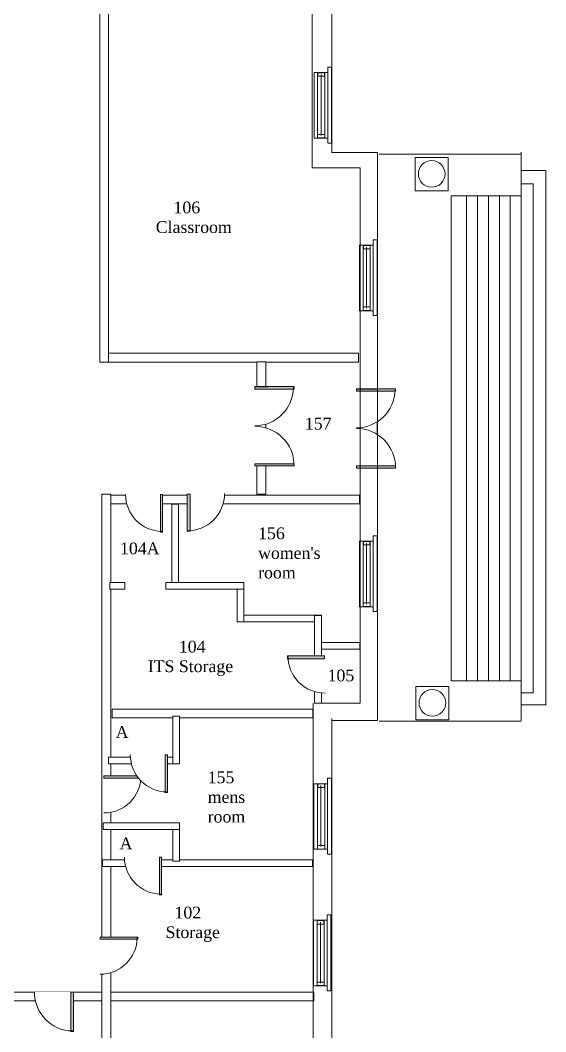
# Model space of a CAD drawing. Header units: inches. Extents: x -1989 to 2159, y -2212 to 2149.
# Drawn here: x -449 to 32, y -367 to 559 of the extents above; entities that cross this region are included whole.
import ezdxf

# ---------------------------------------------------------------- set-up
doc = ezdxf.new("R2010")
doc.units = ezdxf.units.IN
doc.header["$LTSCALE"] = 96
doc.header["$MEASUREMENT"] = 0
doc.layers.add('None', color=7, linetype='Continuous', lineweight=5)
doc.styles.add('Times', font='Times')

# ---------------------------------------------------------------- blocks, each defined once
blk = doc.blocks.new("3' dr rh")
at = {"color": 7, "linetype": 'Continuous', "lineweight": 5}
blk.add_wipeout([(-17.01, 17.49), (-10.17, 16.71), (-3.61, 14.62), (2.42, 11.3), (7.7, 6.88), (12.02, 1.53), (15.23, -4.56), (17.21, -11.15), (17.88, -18), (-17.62, -18)], dxfattribs=at).dxf.layer = 'None'
at = {"layer": 'None', "linetype": 'Continuous', "lineweight": 5}
blk.add_hatch(color=255, dxfattribs=at).paths.add_polyline_path([(-17.88, 18), (-15.62, 18), (-15.62, -18), (-17.88, -18)])
at = {"layer": 'None', "color": 7, "linetype": 'Continuous', "lineweight": 5}
blk.add_lwpolyline([(-17.88, 18), (-15.62, 18), (-15.62, -18), (-17.88, -18)], close=True, dxfattribs=at)
blk.add_arc((-17.62, -18), 35.5, 0, 88.99989, dxfattribs=at)
blk = doc.blocks.new("3'-4 window")
at = {"color": 7, "linetype": 'Continuous', "lineweight": 5}
blk.add_wipeout([(-6.25, 28.25), (9.75, 28.25), (9.75, -31.75), (-6.25, -31.75)], dxfattribs=at).dxf.layer = 'None'
at = {"layer": 'None', "color": 7, "linetype": 'Continuous', "lineweight": 5}
blk.add_lwpolyline([(-6.25, 28.25), (9.75, 28.25), (9.75, -31.75), (-6.25, -31.75)], close=True, dxfattribs=at)
at = {"color": 7, "linetype": 'Continuous', "lineweight": 5}
blk.add_wipeout([(-0.0625, 28.25), (6.4375, 28.25), (6.4375, -31.75), (-0.0625, -31.75)], dxfattribs=at).dxf.layer = 'None'
at = {"layer": 'None', "color": 7, "linetype": 'Continuous', "lineweight": 5}
blk.add_line((3.3125, 25.8125), (3.3125, -30), dxfattribs=at)
for points in [[(-0.0625, 28.25), (6.4375, 28.25), (6.4375, -31.75), (-0.0625, -31.75)], [(-0.0625, 28.0625), (6.4375, 28.0625), (6.4375, 24.8125), (-0.0625, 24.8125)], [(0.1875, -28.3125), (6.25, -28.3125), (6.25, -31.5625), (0.1875, -31.5625)]]:
    blk.add_lwpolyline(points, close=True, dxfattribs=at)
at = {"color": 7, "linetype": 'Continuous', "lineweight": 5}
blk.add_wipeout([(-6.25, 32.75), (-2.75, 32.75), (-2.75, -36.75), (-6.25, -36.75)], dxfattribs=at).dxf.layer = 'None'
at = {"layer": 'None', "color": 7, "linetype": 'Continuous', "lineweight": 5}
blk.add_lwpolyline([(-6.25, 32.75), (-2.75, 32.75), (-2.75, -36.75), (-6.25, -36.75)], close=True, dxfattribs=at)
blk = doc.blocks.new('*U11')
at = {"color": 7, "linetype": 'Continuous', "lineweight": 5}
blk.add_wipeout([(18, 0), (10.98, 0.69), (4.22, 2.74), (-2, 6.07), (-7.46, 10.54), (-11.93, 16), (-15.26, 22.22), (-17.31, 28.98), (-18, 36), (18, 36)], dxfattribs=at).dxf.layer = 'None'
at = {"layer": 'None', "linetype": 'Continuous', "lineweight": 5}
blk.add_hatch(color=255, dxfattribs=at).paths.add_polyline_path([(18, 34.25), (-18, 34.25), (-18, 36.25), (18, 36.25)])
at = {"layer": 'None', "color": 7, "linetype": 'Continuous', "lineweight": 5}
blk.add_lwpolyline([(18, 34.25), (-18, 34.25), (-18, 36.25), (18, 36.25)], close=True, dxfattribs=at)
blk.add_arc((18, 36), 36, 180, 270, dxfattribs=at)
blk = doc.blocks.new('*U12')
at = {"color": 7, "linetype": 'Continuous', "lineweight": 5}
blk.add_wipeout([(-17.49, -35.38), (-16.71, -28.54), (-14.62, -21.99), (-11.3, -15.96), (-6.88, -10.68), (-1.53, -6.35), (4.56, -3.14), (11.15, -1.17), (18, -0.5), (18, -36)], dxfattribs=at).dxf.layer = 'None'
at = {"layer": 'None', "linetype": 'Continuous', "lineweight": 5}
blk.add_hatch(color=255, dxfattribs=at).paths.add_polyline_path([(-18, -36.25), (-18, -34), (18, -34), (18, -36.25)])
at = {"layer": 'None', "color": 7, "linetype": 'Continuous', "lineweight": 5}
blk.add_lwpolyline([(-18, -36.25), (-18, -34), (18, -34), (18, -36.25)], close=True, dxfattribs=at)
blk.add_arc((18, -36), 35.5, 90, 178.99989, dxfattribs=at)
blk = doc.blocks.new("6' dbl")
at = {"layer": 'None', "color": 7}
blk.add_blockref('*U11', (0, 0), dxfattribs=at)
blk.add_blockref('*U12', (0, 0), dxfattribs=at)
blk = doc.blocks.new("2'-10 dr rh")
at = {"color": 7, "linetype": 'Continuous', "lineweight": 5}
blk.add_wipeout([(-16.74, -16.41), (-15.99, -9.86), (-13.99, -3.58), (-10.81, 2.2), (-6.58, 7.25), (-1.45, 11.39), (4.38, 14.47), (10.69, 16.36), (17.25, 17), (17.25, -17)], dxfattribs=at).dxf.layer = 'None'
at = {"layer": 'None', "linetype": 'Continuous', "lineweight": 5}
blk.add_hatch(color=255, dxfattribs=at).paths.add_polyline_path([(-17.25, -15), (17.25, -15), (17.25, -17), (-17.25, -17)])
at = {"layer": 'None', "color": 7, "linetype": 'Continuous', "lineweight": 5}
blk.add_lwpolyline([(-17.25, -15), (17.25, -15), (17.25, -17), (-17.25, -17)], close=True, dxfattribs=at)
blk.add_arc((17.25, -17), 34, 90, 179.0002, dxfattribs=at)
blk = doc.blocks.new("2'-10 dr lh")
at = {"color": 7, "linetype": 'Continuous', "lineweight": 5}
blk.add_wipeout([(-17.3, -17.38), (-16.63, -10.67), (-14.65, -4.23), (-11.44, 1.7), (-7.13, 6.88), (-1.88, 11.1), (4.1, 14.2), (10.58, 16.07), (17.3, 16.62), (16.7, -17.38)], dxfattribs=at).dxf.layer = 'None'
at = {"layer": 'None', "linetype": 'Continuous', "lineweight": 5}
blk.add_hatch(color=255, dxfattribs=at).paths.add_polyline_path([(14.2, 17.12), (16.95, 17.12), (16.95, -16.88), (14.2, -16.88)])
at = {"layer": 'None', "color": 7, "linetype": 'Continuous', "lineweight": 5}
blk.add_lwpolyline([(14.2, 17.12), (16.95, 17.12), (16.95, -16.88), (14.2, -16.88)], close=True, dxfattribs=at)
blk.add_arc((16.7, -17.38), 34, 89.0002, 180, dxfattribs=at)

msp = doc.modelspace()

# ---------------------------------------------------------------- linework, layer by layer
at = {"layer": 'None', "color": 7, "linetype": 'Continuous', "lineweight": 5}
for p, q in [((-163.73, 437.77), (-121.73, 437.77)), ((-120.26, 436.25), (9.74, 436.25)), ((9.74, 438.25), (9.74, 398.25)), ((-181.73, 423.77), (-137.73, 423.77)), ((9.74, 421.25), (31.74, 421.25)), ((32.24, 421.25), (32.24, -67.75)), ((9.74, 409.25), (20.74, 409.25)), ((20.74, 409.25), (20.74, -56.75)), ((9.74, 398.25), (-54.26, 398.25)), ((-54.26, 398.25), (-54.26, -45.75)), ((-40.26, 398.25), (-40.26, -45.75)), ((-30.26, 398.25), (-30.26, -45.75)), ((-20.26, 398.25), (-20.26, -45.75)), ((-10.26, 398.25), (-10.26, -45.75)), ((-0.26, 398.25), (-0.26, -45.75)), ((9.74, 398.25), (9.74, -45.75)), ((9.74, -45.75), (-54.26, -45.75)), ((9.74, -82.23), (9.74, -44.75)), ((9.74, -56.75), (20.74, -56.75)), ((-137.73, -66.23), (-179.73, -66.23)), ((32.24, -67.75), (10.24, -67.75)), ((-121.73, -82.23), (-163.73, -82.23)), ((-120.26, -82.75), (9.74, -82.75))]:
    msp.add_line(p, q, dxfattribs=at)

# ---------------------------------------------------------------- block references
at = {"layer": 'None', "color": 7, "rotation": 180}
for p in [(-170.26, 479.25), (-128.51, 321.25), (-128.57, 50.31), (-170.32, -171.69)]:
    msp.add_blockref("3'-4 window", p, dxfattribs=at)

# ---------------------------------------------------------------- texts
at = {"layer": 'None', "color": 7, "attachment_point": 1, "style": 'Times'}
for s, insert, char_height in [('    106\\PClassroom', (-324.95, 392.91), 10.773), ('157', (-188.4, 195.04), 10.773), ("156\\Pwomen's\\Proom", (-231.21, 94.62), 10.773), ('104A', (-357.67, 80.85), 10.773), ('       104\\PITS Storage', (-332.27, -9.07), 10.7731), ('105', (-167.56, -35.46), 10.773), ('A', (-361.67, -87.26), 10.77), ('155\\Pmens\\Proom', (-277.39, -128.74), 10.773), ('A', (-358.03, -189.18), 10.77), ('  102\\PStorage', (-315.93, -252.52), 10.773)]:
    msp.add_mtext(s, dxfattribs=dict(at, insert=insert, char_height=char_height))

# ---------------------------------------------------------------- wipeouts: each hides what was drawn before it
at = {"color": 7, "linetype": 'Continuous', "lineweight": 5}
for points in [[(-139.26, 245.77), (-375.73, 245.77), (-375.73, 254.25), (-139.26, 254.25)], [(-139.26, 220.25), (-122.26, 220.25), (-122.26, 150.25), (-139.26, 150.25)], [(-310.26, 42.96), (-310.26, 115.96), (-304.26, 115.96), (-304.26, 42.96)], [(-173.04, 8.25), (-244.26, 8.25), (-244.26, 14.25), (-173.04, 14.25)], [(-138.04, -16.75), (-178.26, -16.75), (-178.26, -10.75), (-138.04, -10.75)], [(-696.26, -330.75), (-180.26, -330.75), (-180.26, -338.75), (-696.26, -338.75)]]:
    msp.add_wipeout(points, dxfattribs=at).dxf.layer = 'None'

# ---------------------------------------------------------------- next in the draw order: linework, layer by layer
at = {"layer": 'None', "color": 7, "linetype": 'Continuous', "lineweight": 5}
for p, q in [((-163.73, 1019.77), (-163.73, 437.77)), ((-181.73, 1005.77), (-181.73, 423.77))]:
    msp.add_line(p, q, dxfattribs=at)
for points in [[(-139.26, 245.77), (-375.73, 245.77), (-375.73, 254.25), (-139.26, 254.25)], [(-139.26, 220.25), (-122.26, 220.25), (-122.26, 150.25), (-139.26, 150.25)], [(-310.26, 42.96), (-310.26, 115.96), (-304.26, 115.96), (-304.26, 42.96)], [(-173.04, 8.25), (-244.26, 8.25), (-244.26, 14.25), (-173.04, 14.25)], [(-138.04, -16.75), (-178.26, -16.75), (-178.26, -10.75), (-138.04, -10.75)], [(-696.26, -330.75), (-180.26, -330.75), (-180.26, -338.75), (-696.26, -338.75)]]:
    msp.add_lwpolyline(points, close=True, dxfattribs=at)

# ---------------------------------------------------------------- next in the draw order: wipeouts: each hides what was drawn before it
at = {"color": 7, "linetype": 'Continuous', "lineweight": 5}
for points in [[(-87.26, 433.25), (-57.26, 433.25), (-57.26, 402.75), (-87.26, 402.75)], [(-86.63, -50.88), (-56.63, -50.88), (-56.63, -81.38), (-86.63, -81.38)]]:
    msp.add_wipeout(points, dxfattribs=at).dxf.layer = 'None'

# ---------------------------------------------------------------- next in the draw order: linework, layer by layer
at = {"layer": 'None', "color": 7, "linetype": 'Continuous', "lineweight": 5}
for points in [[(-87.26, 433.25), (-57.26, 433.25), (-57.26, 402.75), (-87.26, 402.75)], [(-86.63, -50.88), (-56.63, -50.88), (-56.63, -81.38), (-86.63, -81.38)]]:
    msp.add_lwpolyline(points, close=True, dxfattribs=at)
at = {"layer": 'None', "color": 7, "linetype": 'Continuous', "lineweight": 5, "flags": 128}
for points in [[(-84.46, 418.25, -0.414214), (-72.26, 430.45, -0.414214), (-60.05, 418.25, -0.414214), (-72.26, 406.04, -0.414214), (-84.46, 418.25, -0.414214)], [(-83.84, -65.88, -0.414214), (-71.63, -53.67, -0.414214), (-59.42, -65.88, -0.414214), (-71.63, -78.08, -0.414214), (-83.84, -65.88, -0.414214)]]:
    msp.add_lwpolyline(points, format="xyb", close=True, dxfattribs=at)

# ---------------------------------------------------------------- next in the draw order: block references
at = {"layer": 'None', "color": 7, "rotation": 180}
for name, p in [("6' dbl", (-123.26, 185.25)), ("3'-4 window", (-170.82, -296.69)), ("3' dr rh", (-418.26, -348.75))]:
    msp.add_blockref(name, p, dxfattribs=at)

# ---------------------------------------------------------------- next in the draw order: wipeouts: each hides what was drawn before it
at = {"color": 7, "linetype": 'Continuous', "lineweight": 5}
for points in [[(-376.26, 245.77), (-376.26, 1003.77), (-368.26, 1003.77), (-368.26, 245.77)], [(-138.26, 116.25), (-372.73, 116.25), (-372.73, 124.25), (-138.26, 124.25)], [(-250.26, 8.25), (-250.26, 44.25), (-244.26, 44.25), (-244.26, 8.25)]]:
    msp.add_wipeout(points, dxfattribs=at).dxf.layer = 'None'

# ---------------------------------------------------------------- next in the draw order: linework, layer by layer
at = {"layer": 'None', "color": 7, "linetype": 'Continuous', "lineweight": 5}
for p, q in [((-121.73, 437.77), (-121.73, -82.23)), ((-137.73, 423.77), (-137.73, -66.23)), ((-163.73, -80.23), (-163.73, -666.23))]:
    msp.add_line(p, q, dxfattribs=at)
for points in [[(-376.26, 245.77), (-376.26, 1003.77), (-368.26, 1003.77), (-368.26, 245.77)], [(-138.26, 116.25), (-372.73, 116.25), (-372.73, 124.25), (-138.26, 124.25)], [(-250.26, 8.25), (-250.26, 44.25), (-244.26, 44.25), (-244.26, 8.25)]]:
    msp.add_lwpolyline(points, close=True, dxfattribs=at)

# ---------------------------------------------------------------- next in the draw order: block references
at = {"layer": 'None', "color": 7}
for name, p, rotation in [("2'-10 dr rh", (-335.69, 107.68), 90), ("2'-10 dr lh", (-279.26, 108.25), 180)]:
    msp.add_blockref(name, p, dxfattribs=dict(at, rotation=rotation))

# ---------------------------------------------------------------- next in the draw order: wipeouts: each hides what was drawn before it
at = {"color": 7, "linetype": 'Continuous', "lineweight": 5}
for points in [[(-224.26, 246.25), (-224.26, 124.96), (-232.26, 124.96), (-232.26, 246.25)], [(-366.26, 124.96), (-366.26, -650.23), (-374.26, -650.23), (-374.26, 124.96)], [(-244.26, 38.25), (-315.73, 38.25), (-315.73, 44.25), (-244.26, 44.25)]]:
    msp.add_wipeout(points, dxfattribs=at).dxf.layer = 'None'

# ---------------------------------------------------------------- next in the draw order: linework, layer by layer
at = {"layer": 'None', "color": 7, "linetype": 'Continuous', "lineweight": 5}
for points in [[(-224.26, 246.25), (-224.26, 124.96), (-232.26, 124.96), (-232.26, 246.25)], [(-366.26, 124.96), (-366.26, -650.23), (-374.26, -650.23), (-374.26, 124.96)], [(-244.26, 38.25), (-315.73, 38.25), (-315.73, 44.25), (-244.26, 44.25)]]:
    msp.add_lwpolyline(points, close=True, dxfattribs=at)

# ---------------------------------------------------------------- next in the draw order: block references
at = {"layer": 'None', "color": 7, "rotation": 180}
for name, p in [("6' dbl", (-216.26, 187.25)), ("2'-10 dr rh", (-355.26, -149.75)), ("2'-10 dr rh", (-358.69, -297.32))]:
    msp.add_blockref(name, p, dxfattribs=at)

# ---------------------------------------------------------------- next in the draw order: wipeouts: each hides what was drawn before it
at = {"color": 7, "linetype": 'Continuous', "lineweight": 5}
for points in [[(-367.04, 44.25), (-353.26, 44.25), (-353.26, 38.25), (-367.04, 38.25)], [(-181.04, -79.75), (-365.04, -79.75), (-365.04, -71.75), (-181.04, -71.75)], [(-368.26, -115.75), (-303.51, -115.75), (-303.51, -121.75), (-368.26, -121.75)], [(-181.26, -215.75), (-373.73, -215.75), (-373.73, -209.75), (-181.26, -209.75)]]:
    msp.add_wipeout(points, dxfattribs=at).dxf.layer = 'None'

# ---------------------------------------------------------------- next in the draw order: linework, layer by layer
at = {"layer": 'None', "color": 7, "linetype": 'Continuous', "lineweight": 5}
msp.add_line((-180.73, -66.23), (-180.73, -650.23), dxfattribs=at)
for points in [[(-367.04, 44.25), (-353.26, 44.25), (-353.26, 38.25), (-367.04, 38.25)], [(-181.04, -79.75), (-365.04, -79.75), (-365.04, -71.75), (-181.04, -71.75)], [(-368.26, -115.75), (-303.51, -115.75), (-303.51, -121.75), (-368.26, -121.75)], [(-181.26, -215.75), (-373.73, -215.75), (-373.73, -209.75), (-181.26, -209.75)]]:
    msp.add_lwpolyline(points, close=True, dxfattribs=at)

# ---------------------------------------------------------------- next in the draw order: block references
at = {"layer": 'None', "color": 7, "rotation": 90}
for p in [(-331.26, -130.75), (-336.69, -224.32)]:
    msp.add_blockref("2'-10 dr rh", p, dxfattribs=at)

# ---------------------------------------------------------------- next in the draw order: wipeouts: each hides what was drawn before it
at = {"color": 7, "linetype": 'Continuous', "lineweight": 5}
for points in [[(-173.04, 13.96), (-173.04, -66.13), (-179.63, -66.13), (-179.63, 13.96)], [(-309.26, -121.75), (-309.26, -78), (-303.26, -78), (-303.26, -121.75)], [(-309.26, -210.75), (-309.26, -181.75), (-303.26, -181.75), (-303.26, -210.75)]]:
    msp.add_wipeout(points, dxfattribs=at).dxf.layer = 'None'

# ---------------------------------------------------------------- next in the draw order: linework, layer by layer
at = {"layer": 'None', "color": 7, "linetype": 'Continuous', "lineweight": 5}
for points in [[(-173.04, 13.96), (-173.04, -66.13), (-179.63, -66.13), (-179.63, 13.96)], [(-309.26, -121.75), (-309.26, -78), (-303.26, -78), (-303.26, -121.75)], [(-309.26, -210.75), (-309.26, -181.75), (-303.26, -181.75), (-303.26, -210.75)]]:
    msp.add_lwpolyline(points, close=True, dxfattribs=at)

# ---------------------------------------------------------------- next in the draw order: block references
at = {"layer": 'None', "color": 7, "rotation": 90}
msp.add_blockref("2'-10 dr lh", (-187.26, -39.75), dxfattribs=at)

# ---------------------------------------------------------------- next in the draw order: wipeouts: each hides what was drawn before it
at = {"color": 7, "linetype": 'Continuous', "lineweight": 5}
msp.add_wipeout([(-303.26, -181.75), (-373.26, -181.75), (-373.26, -175.75), (-303.26, -175.75)], dxfattribs=at).dxf.layer = 'None'

# ---------------------------------------------------------------- next in the draw order: linework, layer by layer
at = {"layer": 'None', "color": 7, "linetype": 'Continuous', "lineweight": 5}
msp.add_lwpolyline([(-303.26, -181.75), (-373.26, -181.75), (-373.26, -175.75), (-303.26, -175.75)], close=True, dxfattribs=at)

doc.saveas('drawing.dxf')
